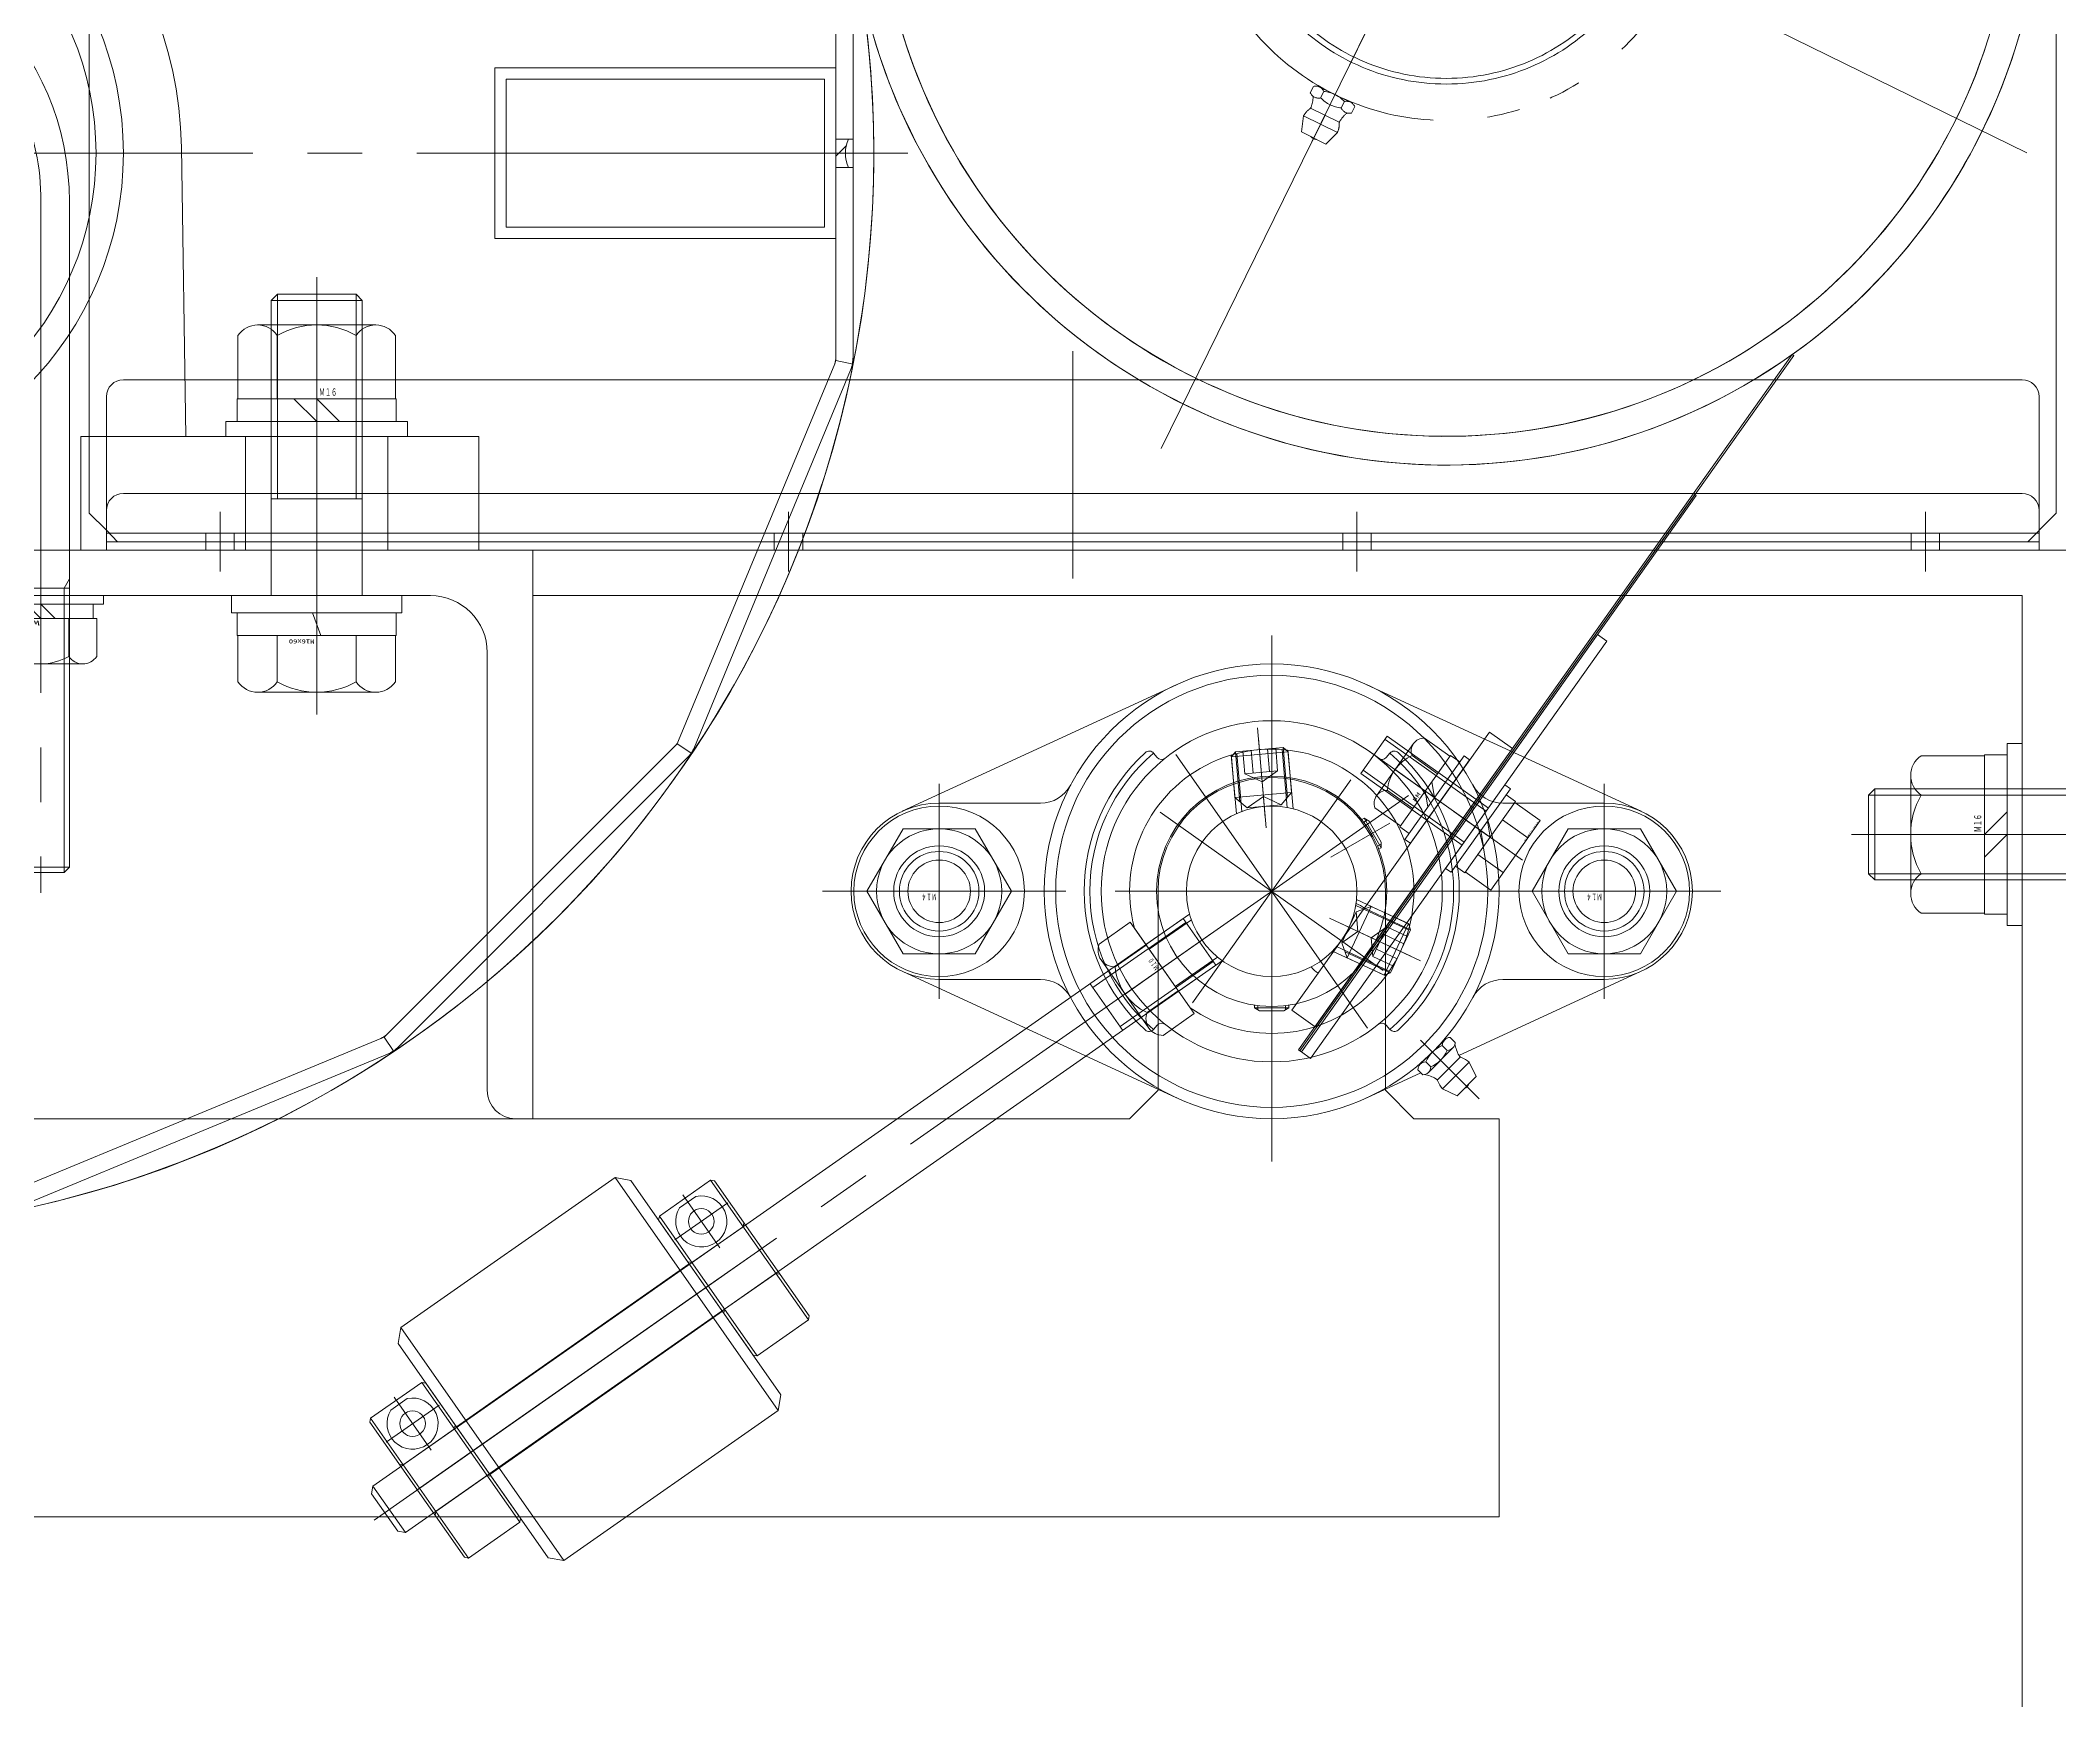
# Model space of a CAD drawing. Units: millimetres at full size. Extents: x -32787 to 32787, y -11878 to 14562.
# Drawn here: x -20370.5 to -20015.3, y 6655.9 to 6947.8 of the extents above; entities that cross this region are included whole.
import ezdxf
from ezdxf.enums import TextEntityAlignment as Align

# ---------------------------------------------------------------- set-up
doc = ezdxf.new("R2010")
doc.units = ezdxf.units.MM
doc.header["$LTSCALE"] = 9.6
doc.linetypes.add('CHAIN2', pattern=[12, 9, -1, 1, -1])
doc.linetypes.add('DOUBLE_CHAIN2', pattern=[12.8, 9, -1, 0.6, -0.6, 0.6, -1])
for name, color, linetype, lineweight in [('0-2_0', 2, 'Continuous', 9), ('0-3_05_CENTER', 2, 'CHAIN2', 9), ('0-4_04_HIDDEN', 7, 'Continuous', 9), ('0-5_10_DRAFT', 1, 'Continuous', 9), ('0-7_01_外形線', 134, 'Continuous', 9), ('0-8_04_中心線', 4, 'CHAIN2', 9), ('0-9_03_かくれ線', 5, 'Continuous', 9), ('0-A_06_PHANTOM', 2, 'DOUBLE_CHAIN2', 9)]:
    doc.layers.add(name, color=color, linetype=linetype, lineweight=lineweight)
doc.styles.add('ＭＳ ゴシック', font='')
doc.styles.get('ＭＳ ゴシック').set_extended_font_data('MS Gothic')

# ---------------------------------------------------------------- blocks, each defined once
blk = doc.blocks.new('M14Nv_1_1_1')
at = {"layer": '0-2_0', "color": 134, "linetype": 'CHAIN2'}
for p, q in [((0, -18.89), (0, 18.89)), ((18.89, 0), (-18.89, 0))]:
    blk.add_line(p, q, dxfattribs=at)
at = {"layer": '0-2_0', "color": 134}
for p, q in [((-6.35, 10.999), (-12.7, 0)), ((6.35, 10.999), (-6.35, 10.999)), ((12.7, 0), (6.35, 10.999)), ((-12.7, 0), (-6.35, -10.999)), ((6.35, -10.999), (12.7, 0)), ((-6.35, -10.999), (6.35, -10.999))]:
    blk.add_line(p, q, dxfattribs=at)
for radius in [15, 10.999, 7, 5.5]:
    blk.add_circle((0, 0), radius, dxfattribs=at)
at = {"layer": '0-5_10_DRAFT', "style": 'ＭＳ ゴシック', "width": 0.6}
blk.add_text('Ｍ１４', height=1.1, dxfattribs=at).set_placement((0.387, 0.104), align=Align.BOTTOM_LEFT)
blk = doc.blocks.new('MUCAFL206a_1_1')
at = {"layer": '0-2_0', "linetype": 'CHAIN2'}
for p, q in [((0, -45), (0, 45)), ((-26.163, 26.163), (-36.487, 36.487)), ((-58.5, -13), (-58.5, 13)), ((58.5, -13), (58.5, 13)), ((-79, 0), (79, 0)), ((-20.785, -12), (-10.392, -6))]:
    blk.add_line(p, q, dxfattribs=at)
at = {"layer": '0-2_0'}
for p, q in [((-35.992, 32.598), (-32.598, 35.992)), ((-30.052, 34.719), (-32.598, 35.992)), ((-26.234, 31.95), (-16.752, 36.323)), ((64.991, 14.075), (16.752, 36.323)), ((-34.719, 30.052), (-35.992, 32.598)), ((-34.719, 30.052), (-30.052, 34.719)), ((-29.171, 33.13), (-33.13, 29.171)), ((-26.579, 32.294), (-25.688, 31.404)), ((-64.991, 14.075), (-32.94, 28.857)), ((-31.842, 27.555), (-27.555, 31.842)), ((-26.141, 30.428), (-30.428, 26.141)), ((-28.008, 30.865), (-27.117, 29.975)), ((-31.404, 25.688), (-32.294, 26.579)), ((-30.865, 28.008), (-29.975, 27.117)), ((-20.14, 23.546), (-20.79, 24.306)), ((20.14, 23.546), (20.79, 24.306)), ((-3, 20.027), (-3, 20.5)), ((-2.45, 20.101), (-2.45, 20.818)), ((2.134, 21), (-2.134, 21)), ((3, 20.5), (2.134, 21)), ((2.45, 20.101), (2.45, 20.818)), ((3, 20.027), (3, 20.5)), ((-58.5, 15.5), (-40.666, 15.5)), ((58.5, 15.5), (40.666, 15.5)), ((-18.843, -7.415), (-19.254, -7.652)), ((-19.254, -7.652), (-19.254, -8.652)), ((-19.254, -7.652), (-16.254, -12.848)), ((-18.633, -7.929), (-19.254, -8.287)), ((-19.254, -8.652), (-17.12, -12.348)), ((-64.991, -14.075), (-16.752, -36.323)), ((-16.254, -12.848), (-17.12, -12.348)), ((-16.183, -12.172), (-16.804, -12.531)), ((-15.843, -12.611), (-16.254, -12.848)), ((64.991, -14.075), (16.752, -36.323)), ((-58.5, -15.5), (-40.666, -15.5)), ((58.5, -15.5), (40.666, -15.5)), ((-20.14, -23.546), (-20.79, -24.306)), ((20.14, -23.546), (20.79, -24.306))]:
    blk.add_line(p, q, dxfattribs=at)
blk.add_lwpolyline([(3, 20.5), (-3, 20.5), (-2.134, 21)], dxfattribs=at)
for centre, radius in [((0, 0), 40), ((0, 0), 38), ((0, 0), 30), ((0, 0), 20.25), ((0, 0), 15), ((-58.5, 0), 8), ((58.5, 0), 8)]:
    blk.add_circle(centre, radius, dxfattribs=at)
for centre, radius, start, end in [((-33.243, 33.243), 1.587, 114.55499, 155.44501), ((-32.385, 32.385), 3.3, 17.94674, 45), ((-28.485, 33.649), 0.8, 197.94674, 240.21567), ((-25.902, 38.162), 6, 240.21567, 260.68018), ((-26.45, 30.736), 1.563, 94.73979, 175.26021), ((-32.385, 32.385), 3.3, 225, 252.05326), ((-33.649, 28.485), 0.8, 29.78433, 72.05326), ((-38.162, 25.902), 6, 9.31982, 29.78433), ((-25.669, 25.669), 5.698, 114.22909, 155.77091), ((-32.313, 32.313), 5.698, 294.22909, 335.77091), ((-27.246, 31.533), 1.563, 274.73979, 355.26021), ((-30.736, 26.45), 1.563, 94.73979, 175.26021), ((-31.533, 27.246), 1.563, 274.73979, 355.26021), ((0, 0), 33, 132.33239, 227.66761), ((0, 0), 32, 130.5416, 229.4584), ((-21.55, 23.656), 1, 40.5416, 132.33239), ((-19.38, 24.196), 1, 220.5416, 308.69303), ((19.38, 24.196), 1, 231.30697, 319.4584), ((21.55, 23.656), 1, 47.66761, 139.4584), ((0, 0), 32, 310.5416, 49.4584), ((0, 0), 33, 312.33239, 47.66761), ((-40.666, 21.5), 6, 270, 332.13491), ((40.666, 21.5), 6, 207.86509, 270), ((-58.5, 0), 15.5, 90, 270), ((58.5, 0), 15.5, 270, 90), ((-40.666, -21.5), 6, 27.86509, 90), ((40.666, -21.5), 6, 90, 152.13491), ((-21.55, -23.656), 1, 227.66761, 319.4584), ((-19.38, -24.196), 1, 51.30697, 139.4584), ((19.38, -24.196), 1, 40.5416, 128.69303), ((21.55, -23.656), 1, 220.5416, 312.33239)]:
    blk.add_arc(centre, radius, start, end, dxfattribs=at)
blk = doc.blocks.new('M10Nu_1_1_1')
at = {"layer": '0-2_0', "color": 134}
for p, q in [((-7.35, 8), (7.35, 8)), ((-9.8, 0), (-9.8, 6.687)), ((-4.9, 0), (-4.9, 6.687)), ((4.9, 6.687), (4.9, 0)), ((9.8, 6.687), (9.8, 0)), ((-9.8, 0), (9.8, 0))]:
    blk.add_line(p, q, dxfattribs=at)
at = {"layer": '0-2_0', "color": 134, "linetype": 'CHAIN2'}
blk.add_line((0, 8), (0, 0), dxfattribs=at)
at = {"layer": '0-2_0', "color": 134}
for centre, radius, start, end in [((-7.35, 5.058), 2.942, 33.626, 146.374), ((0, -1.8), 9.8, 60, 120), ((7.35, 5.058), 2.942, 33.626, 146.374)]:
    blk.add_arc(centre, radius, start, end, dxfattribs=at)
at = {"layer": '0-5_10_DRAFT', "style": 'ＭＳ ゴシック', "width": 0.6}
blk.add_text('Ｍ１０', height=0.9164, dxfattribs=at).set_placement((0.256, 0.117), align=Align.BOTTOM_LEFT)
blk = doc.blocks.new('A$C20721D5E_1_1_1')
at = {"layer": '0-2_0', "color": 134}
for p, q in [((-174, 5), (-174, -5)), ((-20, -5), (-20, 5)), ((0, 4.188), (-20, 4.188)), ((0, -4.188), (-20, -4.188))]:
    blk.add_line(p, q, dxfattribs=at)
blk.add_lwpolyline([(0, -5), (-174, -5), (-175, -4), (-175, 4), (-174, 5), (0, 5)], close=True, dxfattribs=at)
at = {"layer": '0-3_05_CENTER'}
blk.add_line((-177.274, 0), (2.616, 0), dxfattribs=at)
blk = doc.blocks.new('A$C61520A35_1_1_1')
at = {"layer": '0-2_0', "color": 134}
blk.add_line((-23.5, 8.529), (-23.5, -8.529), dxfattribs=at)
blk.add_circle((0, 0), 15, dxfattribs=at)
blk.add_arc((0, 0), 25, 199.94844, 160.05156, dxfattribs=at)
at = {"layer": '0-3_05_CENTER'}
for p, q in [((0, 29.392), (0, -29.392)), ((5.593, 9.687), (14.437, 25.006)), ((-29.392, 0), (29.392, 0)), ((5.593, -9.687), (14.437, -25.006))]:
    blk.add_line(p, q, dxfattribs=at)
at = {"layer": '0-4_04_HIDDEN'}
for p, q in [((7.917, 23.713), (2.741, 14.747)), ((8.875, 23.372), (3.764, 14.52)), ((15.803, 19.372), (10.693, 10.52)), ((16.578, 18.713), (11.401, 9.747)), ((-23.5, 5), (-14.142, 5)), ((-23.5, 4), (-14.457, 4)), ((-23.5, -4), (-14.457, -4)), ((-23.5, -5), (-14.142, -5)), ((15.803, -19.372), (10.693, -10.52)), ((16.578, -18.713), (11.401, -9.747)), ((7.917, -23.713), (2.741, -14.747)), ((8.875, -23.372), (3.764, -14.52))]:
    blk.add_line(p, q, dxfattribs=at)
blk = doc.blocks.new('SCS10-12a_1_1_1')
at = {"layer": '0-2_0'}
for p, q in [((0, 14.5), (0.5, 15)), ((0, 14.5), (0, -14.5)), ((0.5, 15), (0.5, -15)), ((0.5, 15), (11.5, 15)), ((11.5, 15), (11.5, -15)), ((11.5, 15), (12, 14.5)), ((12, 14.5), (12, -14.5)), ((0.5, 5), (0, 5.5)), ((0.5, 5), (11.5, 5)), ((12, 5.5), (11.5, 5)), ((0, -5.5), (0.5, -5)), ((0.5, -5), (11.5, -5)), ((11.5, -5), (12, -5.5)), ((4.241, -14.142), (7.759, -14.142)), ((0, -14.5), (0.5, -15)), ((0.5, -15), (11.5, -15)), ((12, -14.5), (11.5, -15))]:
    blk.add_line(p, q, dxfattribs=at)
at = {"layer": '0-2_0', "linetype": 'CHAIN2'}
for p, q in [((6, -4.31), (6, -15.69)), ((0.31, -10), (11.69, -10))]:
    blk.add_line(p, q, dxfattribs=at)
at = {"layer": '0-2_0'}
blk.add_circle((6, -10), 2.25, dxfattribs=at)
blk.add_arc((6, -10), 4.5, 293.00444, 246.99556, dxfattribs=at)
at = {"layer": '0-5_10_DRAFT'}
blk.add_line((0, 0), (12, 0), dxfattribs=at)
blk = doc.blocks.new('A$C21C31411_1_1_1')
at = {"layer": '0-2_0', "color": 134}
for p, q in [((-48, 25), (-48, -25)), ((-2, 25), (-2, -25))]:
    blk.add_line(p, q, dxfattribs=at)
blk.add_lwpolyline([(-48, -25), (-2, -25), (0, -23), (0, 23), (-2, 25), (-48, 25), (-50, 23), (-50, -23)], close=True, dxfattribs=at)
at = {"layer": '0-4_04_HIDDEN'}
for p, q in [((-50, 5.1), (0, 5.1)), ((-50, -5.1), (0, -5.1))]:
    blk.add_line(p, q, dxfattribs=at)
at = {"layer": '0-5_10_DRAFT'}
blk.add_line((-50, 0), (0, 0), dxfattribs=at)
blk = doc.blocks.new('MSSU10-12a_1_1_1')
at = {"layer": '0-3_05_CENTER'}
blk.add_line((2, 0), (-12, 0), dxfattribs=at)
at = {"layer": '0-4_04_HIDDEN', "color": 2}
for p, q in [((-10, 4.188), (-9.188, 5)), ((-10, 4.188), (-1.188, 4.188)), ((-9.188, 5), (-2, 5)), ((-9.188, 5), (-9.188, -5)), ((-2, 5), (-2, -5)), ((-6, 2.887), (-10, 2.887)), ((-10, 1.443), (-6, 1.443)), ((-6, 2.887), (-6, -2.887)), ((-4.333, 0), (-6, 2.887)), ((-4.333, 0), (-6, -2.887)), ((0, 3), (-1.732, 0)), ((0, -3), (-1.732, 0)), ((-10, -1.443), (-6, -1.443)), ((-10, -2.887), (-6, -2.887)), ((0, -3), (-2, -5)), ((-10, -4.188), (-9.188, -5)), ((-9.188, -5), (-2, -5))]:
    blk.add_line(p, q, dxfattribs=at)
for points in [[(-10, 4.188), (-10, -4.188), (-1.188, -4.188)], [(0, -3), (0, 3), (-2, 5)]]:
    blk.add_lwpolyline(points, dxfattribs=at)
blk = doc.blocks.new('A$C11F7754A_1_1_1')
at = {"layer": '0-2_0'}
for name, p in [('A$C61520A35_1_1_1', (0, 0)), ('A$C21C31411_1_1_1', (-121.5, 0)), ('A$C20721D5E_1_1_1', (-15.5, 0))]:
    blk.add_blockref(name, p, dxfattribs=at)
for name, p, rotation in [('SCS10-12a_1_1_1', (-171.5, 0), 180), ('M10Nu_1_1_1', (-23.5, 0), 90)]:
    blk.add_blockref(name, p, dxfattribs=dict(at, rotation=rotation))
at = {"layer": '0-2_0', "xscale": -1, "rotation": 180}
blk.add_blockref('SCS10-12a_1_1_1', (-121.5, 0), dxfattribs=at)
at = {"layer": '0-4_04_HIDDEN', "rotation": 240}
blk.add_blockref('MSSU10-12a_1_1_1', (7.5, 12.99), dxfattribs=at)
at = {"layer": '0-4_04_HIDDEN', "xscale": -1, "rotation": 300}
blk.add_blockref('MSSU10-12a_1_1_1', (7.5, -12.99), dxfattribs=at)
blk = doc.blocks.new('A$C32DA1F60_1_1_1')
at = {"layer": '0-4_04_HIDDEN'}
blk.add_lwpolyline([(-0.3, -50), (0, -50), (0, 100), (-0.3, 100)], close=True, dxfattribs=at)
at = {"layer": '0-5_10_DRAFT'}
for p, q in [((0, 2.5), (-0.3, 2.5)), ((0, 0), (-0.3, 0)), ((0, -2.5), (-0.3, -2.5))]:
    blk.add_line(p, q, dxfattribs=at)
blk = doc.blocks.new('A$C35C9035B_1_1_1')
at = {"layer": '0-3_05_CENTER'}
blk.add_line((-2.584, 0), (4.668, 0), dxfattribs=at)
at = {"layer": '0-4_04_HIDDEN'}
blk.add_lwpolyline([(2, 40), (0, 40), (0, -50), (2, -50)], close=True, dxfattribs=at)
blk = doc.blocks.new('A$C186E791B_1_1_1')
at = {"layer": '0-3_05_CENTER'}
for p, q in [((24.073, 30), (10.922, 30)), ((0, -24.073), (0, 24.073)), ((24.073, 0), (-24.073, 0))]:
    blk.add_line(p, q, dxfattribs=at)
at = {"layer": '0-4_04_HIDDEN'}
blk.add_lwpolyline([(15, -15), (20, -15), (20, 45), (15, 45)], close=True, dxfattribs=at)
blk.add_circle((0, 0), 15, dxfattribs=at)
at = {"layer": '0-4_04_HIDDEN', "color": 3}
for start, end in [(90, 103.55517), (256.42792, 270)]:
    blk.add_arc((15, -0.002), 7.036, start, end, dxfattribs=at)
blk = doc.blocks.new('A$C1E9F6952_1_1')
at = {"layer": '0-4_04_HIDDEN'}
blk.add_lwpolyline([(0.3, -50), (0, -50), (0, 70), (0.3, 70)], close=True, dxfattribs=at)
at = {"layer": '0-5_10_DRAFT'}
for p, q in [((0, 2.5), (0.3, 2.5)), ((0, 0), (0.3, 0)), ((0, -2.5), (0.3, -2.5))]:
    blk.add_line(p, q, dxfattribs=at)
blk = doc.blocks.new('A$C46CB4146_1_1_1')
at = {"layer": '0-4_04_HIDDEN'}
for p, q in [((-7.506, 8.7), (7.506, 8.7)), ((-7.506, 3.2), (-7.506, 8.7)), ((-3.753, 3.2), (-3.753, 8.7)), ((3.753, 3.2), (3.753, 8.7)), ((7.506, 3.2), (7.506, 8.7)), ((-9, 1.2), (9, 1.2)), ((-9, 1.2), (-9, 0)), ((-9, 0), (9, 0)), ((-7.7, 3.2), (-7.7, 1.2)), ((7.7, 3.2), (-7.7, 3.2)), ((-4, -21.8), (-4, 0)), ((-3.323, -21.8), (-3.323, 0)), ((0, 1.2), (-2, 3.2)), ((0, 3.2), (2, 1.2)), ((3.323, -21.8), (3.323, 0)), ((4, -21.8), (4, 0)), ((7.7, 1.2), (7.7, 3.2)), ((9, 0), (9, 1.2)), ((-4, -21.8), (4, -21.8))]:
    blk.add_line(p, q, dxfattribs=at)
at = {"layer": '0-4_04_HIDDEN', "linetype": 'CHAIN2'}
blk.add_line((0, -23.3), (0, 10.2), dxfattribs=at)
at = {"layer": '0-5_10_DRAFT', "style": 'ＭＳ ゴシック', "width": 1.8}
blk.add_text('BT-M8x25L,SW,PW', height=0.2199, dxfattribs=at).set_placement((2.973, 8.358), align=Align.BOTTOM_LEFT)
blk = doc.blocks.new('M8Nza_1_1_1')
at = {"layer": '0-4_04_HIDDEN'}
for p, q in [((-7.5, 8.695), (-7.5, 3.2)), ((5.625, 9.7), (-5.625, 9.7)), ((-3.75, 3.2), (-3.75, 8.695)), ((3.75, 8.695), (3.75, 3.2)), ((7.5, 3.2), (7.5, 8.695)), ((-7.7, 3.2), (7.7, 3.2)), ((-7.7, 3.2), (-7.7, 1.2)), ((0, 1.2), (-2, 3.2)), ((0, 3.2), (2, 1.2)), ((7.7, 3.2), (7.7, 1.2))]:
    blk.add_line(p, q, dxfattribs=at)
at = {"layer": '0-4_04_HIDDEN', "linetype": 'CHAIN2'}
blk.add_line((0, 9.7), (0, 0), dxfattribs=at)
at = {"layer": '0-4_04_HIDDEN'}
blk.add_lwpolyline([(-9, 1.2), (9, 1.2), (9, 0), (-9, 0)], close=True, dxfattribs=at)
for centre, radius, start, end in [((-5.625, 7.448), 2.252, 33.626, 146.374), ((0, 2.2), 7.5, 60, 120), ((5.625, 7.448), 2.252, 33.626, 146.374)]:
    blk.add_arc(centre, radius, start, end, dxfattribs=at)
at = {"layer": '0-5_10_DRAFT', "style": 'ＭＳ ゴシック', "width": 1.75}
blk.add_text('M8', height=0.7331, dxfattribs=at).set_placement((0.868, 3.273), align=Align.BOTTOM_LEFT)
blk = doc.blocks.new('A$C65AA1DB4_1_1')
at = {"layer": '0-4_04_HIDDEN', "xscale": -1}
blk.add_blockref('A$C32DA1F60_1_1_1', (20, 30), dxfattribs=at)
at = {"layer": '0-4_04_HIDDEN'}
for name, p in [('A$C1E9F6952_1_1', (20.3, 30)), ('A$C35C9035B_1_1_1', (20.6, 30)), ('A$C186E791B_1_1_1', (0, 0))]:
    blk.add_blockref(name, p, dxfattribs=at)
at = {"layer": '0-4_04_HIDDEN', "xscale": -1}
for name, p, rotation in [('A$C46CB4146_1_1_1', (22.6, 30), 270), ('M8Nza_1_1_1', (15, 30), 90)]:
    blk.add_blockref(name, p, dxfattribs=dict(at, rotation=rotation))
blk = doc.blocks.new('A$C6DCD7F69_1_1_1')
at = {"layer": '0-3_05_CENTER'}
for p, q in [((0, 113.744), (0, -113.744)), ((113.744, 0), (-113.744, 0))]:
    blk.add_line(p, q, dxfattribs=at)
at = {"layer": '0-4_04_HIDDEN'}
for radius in [105, 99.95, 20, 17.5]:
    blk.add_circle((0, 0), radius, dxfattribs=at)
blk = doc.blocks.new('MUCP207a_1')
at = {"layer": '0-3_05_CENTER'}
for p, q in [((0, 0), (0, 102.469)), ((-49.422, 47.6), (49.422, 47.6)), ((-24.682, 33.35), (-12.557, 40.35)), ((-63.5, 17), (-63.5, -5)), ((63.5, 17), (63.5, -5))]:
    blk.add_line(p, q, dxfattribs=at)
at = {"layer": '0-4_04_HIDDEN', "color": 2}
for p, q in [((-74, 12), (-74, 0)), ((-53, 12), (-53, 0)), ((53, 12), (53, 0)), ((74, 12), (74, 0))]:
    blk.add_line(p, q, dxfattribs=at)
at = {"layer": '0-A_06_PHANTOM'}
for p, q in [((-3.3, 97.8), (-2.4, 100.5)), ((-2.4, 100.5), (2.4, 100.5)), ((3.3, 97.8), (2.4, 100.5)), ((-3.3, 97.8), (3.3, 97.8)), ((-2.8, 96.054), (2.8, 96.054)), ((-4.041, 92.37), (-4.041, 93.63)), ((-2.021, 93.63), (-2.021, 92.37)), ((2.021, 93.63), (2.021, 92.37)), ((4.041, 93.63), (4.041, 92.37)), ((3.031, 92), (-3.031, 92)), ((4, 72.5), (-4, 72.5)), ((-3.45, 71.351), (-3.45, 72.818)), ((2.961, 73.1), (-2.961, 73.1)), ((4, 72.5), (2.961, 73.1)), ((3.45, 71.351), (3.45, 72.818)), ((4, 71.264), (4, 72.5)), ((-45.5, 11), (-44.381, 48.91)), ((45.5, 11), (44.381, 48.91)), ((-22.294, 38.712), (-23.564, 37.979)), ((-23.564, 38.614), (-23.564, 37.414)), ((-23.564, 37.414), (-20.603, 32.286)), ((-19.564, 31.686), (-20.603, 32.286)), ((-18.844, 32.737), (-20.114, 32.003)), ((-18.494, 32.304), (-19.564, 31.686)), ((-83.5, 11), (-83.5, 0)), ((-83.5, 11), (-78.5, 11)), ((-79.5, 12), (-45.47, 12)), ((-79.5, 11), (-79.5, 12)), ((-78.5, 11), (-45.5, 11)), ((-45.5, 11), (-36.946, 11)), ((-36.946, 0), (-36.946, 11)), ((36.946, 11), (45.5, 11)), ((36.946, 11), (36.946, 0)), ((45.47, 12), (79.5, 12)), ((45.5, 11), (78.5, 11)), ((78.5, 11), (83.5, 11)), ((79.5, 11), (79.5, 12)), ((83.5, 0), (83.5, 11)), ((-83.5, 0), (-36.946, 0)), ((-36.946, 1), (36.946, 1)), ((36.946, 0), (83.5, 0))]:
    blk.add_line(p, q, dxfattribs=at)
for points in [[(-4, 71.264), (-4, 72.5), (-2.961, 73.1)], [(-22.494, 39.232), (-23.564, 38.614), (-19.564, 31.686)]]:
    blk.add_lwpolyline(points, dxfattribs=at)
for radius in [38, 37, 24, 17.5]:
    blk.add_circle((0, 47.6), radius, dxfattribs=at)
for centre, radius, start, end in [((0, 99.012), 1.587, 69.55499, 110.44501), ((0, 97.8), 3.3, 180, 208.06161), ((-3.618, 95.871), 0.8, 353.89834, 28.06161), ((3.618, 95.871), 0.8, 151.93839, 186.10166), ((0, 97.8), 3.3, 331.93839, 0), ((-3.031, 92.437), 1.563, 49.73979, 130.26021), ((-3.031, 93.563), 1.563, 229.73979, 310.26021), ((-8.789, 96.424), 6, 336.17154, 353.89834), ((0, 88.302), 5.698, 69.22909, 110.77091), ((0, 97.698), 5.698, 249.22909, 290.77091), ((3.031, 92.437), 1.563, 49.73979, 130.26021), ((3.031, 93.563), 1.563, 229.73979, 310.26021), ((8.789, 96.424), 6, 186.10166, 203.82846), ((0, 47.6), 44.4, 1.69122, 178.30878)]:
    blk.add_arc(centre, radius, start, end, dxfattribs=at)
blk = doc.blocks.new('A$C7EF059D2_1_1')
at = {"layer": '0-2_0', "color": 134}
for radius, start, end in [(105, 216.89691, 90.81241), (99.95, 215.41466, 92.29465)]:
    blk.add_arc((260.032, 162.203), radius, start, end, dxfattribs=at)
at = {"layer": '0-2_0', "rotation": 243.85466}
blk.add_blockref('MUCP207a_1', (217.302, 183.178), dxfattribs=at)
at = {"layer": '0-4_04_HIDDEN', "rotation": 333.85466}
blk.add_blockref('A$C6DCD7F69_1_1_1', (260.032, 162.203), dxfattribs=at)
blk = doc.blocks.new('M16Nza_1_1_1')
at = {"layer": '0-2_0', "color": 134}
for p, q in [((-10.387, 19.6), (10.387, 19.6)), ((-13.85, 17.744), (-13.85, 6.6)), ((-6.925, 6.6), (-6.925, 17.744)), ((6.925, 17.744), (6.925, 6.6)), ((13.85, 6.6), (13.85, 17.744)), ((-4, 6.6), (0, 2.6)), ((0, 6.6), (4, 2.6)), ((14, 6.6), (14, 2.6))]:
    blk.add_line(p, q, dxfattribs=at)
at = {"layer": '0-2_0', "color": 134, "linetype": 'CHAIN2'}
blk.add_line((0, 0), (0, 19.6), dxfattribs=at)
at = {"layer": '0-2_0', "color": 134}
blk.add_lwpolyline([(-14, 2.6), (-14, 6.6), (14, 6.6)], dxfattribs=at)
blk.add_lwpolyline([(-16, 2.6), (16, 2.6), (16, 0), (-16, 0)], close=True, dxfattribs=at)
for centre, radius, start, end in [((-10.387, 15.442), 4.158, 33.626, 146.374), ((0, 5.75), 13.85, 60, 120), ((10.387, 15.442), 4.158, 33.626, 146.374)]:
    blk.add_arc(centre, radius, start, end, dxfattribs=at)
at = {"layer": '0-5_10_DRAFT', "style": 'ＭＳ ゴシック', "width": 0.6}
blk.add_text('Ｍ１６', height=1.257, dxfattribs=at).set_placement((0.41, 6.782), align=Align.BOTTOM_LEFT)
blk = doc.blocks.new('MUCP212a_1_1_1')
at = {"layer": '0-2_0'}
for p, q in [((-2.4, 146.5), (-3.3, 143.8)), ((-2.4, 146.5), (2.4, 146.5)), ((2.4, 146.5), (3.3, 143.8)), ((-3.3, 143.8), (3.3, 143.8)), ((-3.5, 140), (-4.041, 139.687)), ((-4.041, 138.313), (-4.041, 139.687)), ((-3.031, 140), (-3.5, 140)), ((0, 140), (-3.031, 140)), ((-2.021, 139.687), (-2.021, 138.313)), ((3.031, 140), (0, 140)), ((2.021, 139.687), (2.021, 138.313)), ((3.5, 140), (3.031, 140)), ((3.5, 140), (4.041, 139.687)), ((4.041, 139.687), (4.041, 138.313)), ((-3.5, 138), (-4.041, 138.313)), ((-3.175, 138), (-3.175, 137.926)), ((3.175, 138), (3.175, 137.926)), ((3.5, 138), (4.041, 138.313)), ((-3.614, 109.8), (-5, 109)), ((5, 109), (-5, 109)), ((-5, 107.974), (-5, 109)), ((3.614, 109.8), (-3.614, 109.8)), ((3.614, 109.8), (5, 109)), ((5, 107.974), (5, 109)), ((-68.192, 70.863), (-68.984, 20)), ((68.984, 20), (68.192, 70.863)), ((-35.56, 55.043), (-36.448, 54.53)), ((-36.448, 54.53), (-31.448, 45.87)), ((-36.448, 52.93), (-36.448, 54.53)), ((-36.448, 52.93), (-32.834, 46.67)), ((-32.834, 46.67), (-31.448, 45.87)), ((-30.56, 46.383), (-31.448, 45.87)), ((-120.5, 0), (-120.5, 20)), ((-50.5, 20), (-120.5, 20)), ((-50.5, 0), (-50.5, 20)), ((50.5, 20), (120.5, 20)), ((50.5, 0), (50.5, 20)), ((120.5, 0), (120.5, 20)), ((-120.5, 0), (120.5, 0))]:
    blk.add_line(p, q, dxfattribs=at)
for points in [[(-2.906, 139.995), (-2.969, 139.999), (-3.031, 140), (-3.094, 139.999), (-3.156, 139.995), (-3.218, 139.989), (-3.279, 139.98), (-3.341, 139.969), (-3.402, 139.955), (-3.464, 139.939), (-3.526, 139.921), (-3.588, 139.9), (-3.651, 139.877), (-3.714, 139.852), (-3.778, 139.824), (-3.842, 139.793), (-3.908, 139.761), (-3.974, 139.725), (-4.041, 139.687)], [(1.114, 139.9), (0.989, 139.921), (0.866, 139.939), (0.742, 139.955), (0.619, 139.969), (0.496, 139.98), (0.373, 139.989), (0.249, 139.995), (0.125, 139.999), (0, 140), (-0.125, 139.999), (-0.249, 139.995), (-0.373, 139.989), (-0.496, 139.98), (-0.619, 139.969), (-0.742, 139.955), (-0.866, 139.939), (-0.989, 139.921), (-1.114, 139.9), (-1.239, 139.877), (-1.365, 139.852), (-1.493, 139.824), (-1.622, 139.793), (-1.753, 139.761), (-1.886, 139.725), (-2.021, 139.687), (-2.088, 139.725), (-2.155, 139.761), (-2.22, 139.793), (-2.285, 139.824), (-2.348, 139.852), (-2.412, 139.877), (-2.474, 139.9), (-2.536, 139.921), (-2.598, 139.939), (-2.66, 139.955), (-2.721, 139.969), (-2.783, 139.98), (-2.845, 139.989), (-2.906, 139.995)], [(4.041, 139.687), (3.974, 139.725), (3.908, 139.761), (3.842, 139.793), (3.778, 139.824), (3.714, 139.852), (3.651, 139.877), (3.588, 139.9), (3.526, 139.921), (3.464, 139.939), (3.402, 139.955), (3.341, 139.969), (3.279, 139.98), (3.218, 139.989), (3.156, 139.995), (3.094, 139.999), (3.031, 140), (2.969, 139.999), (2.906, 139.995), (2.845, 139.989), (2.783, 139.98), (2.721, 139.969), (2.66, 139.955), (2.598, 139.939), (2.536, 139.921), (2.474, 139.9), (2.412, 139.877), (2.348, 139.852), (2.285, 139.824), (2.22, 139.793), (2.155, 139.761), (2.088, 139.725), (2.021, 139.687), (1.886, 139.725), (1.753, 139.761), (1.622, 139.793), (1.493, 139.824), (1.365, 139.852), (1.239, 139.877), (1.114, 139.9)], [(-4.041, 138.313), (-3.974, 138.275), (-3.908, 138.239), (-3.842, 138.207), (-3.778, 138.176), (-3.714, 138.148), (-3.651, 138.123), (-3.588, 138.1), (-3.526, 138.079), (-3.464, 138.061), (-3.402, 138.045), (-3.341, 138.031), (-3.279, 138.02), (-3.218, 138.011), (-3.156, 138.005), (-3.094, 138.001), (-3.031, 138)], [(-3.5, 138), (-3.031, 138), (0, 138), (3.031, 138), (3.5, 138)], [(-3.031, 138), (-2.969, 138.001), (-2.906, 138.005), (-2.845, 138.011), (-2.783, 138.02), (-2.721, 138.031), (-2.66, 138.045), (-2.598, 138.061), (-2.536, 138.079), (-2.474, 138.1), (-2.412, 138.123), (-2.348, 138.148), (-2.285, 138.176), (-2.22, 138.207), (-2.155, 138.239), (-2.088, 138.275), (-2.021, 138.313)], [(-2.021, 138.313), (-1.886, 138.275), (-1.753, 138.239), (-1.622, 138.207), (-1.493, 138.176), (-1.365, 138.148), (-1.239, 138.123), (-1.114, 138.1), (-0.989, 138.079), (-0.866, 138.061), (-0.742, 138.045), (-0.619, 138.031), (-0.496, 138.02), (-0.373, 138.011), (-0.249, 138.005), (-0.125, 138.001), (0, 138)], [(0, 138), (0.125, 138.001), (0.249, 138.005), (0.373, 138.011), (0.496, 138.02), (0.619, 138.031), (0.742, 138.045), (0.866, 138.061), (0.989, 138.079), (1.114, 138.1), (1.239, 138.123), (1.365, 138.148), (1.493, 138.176), (1.622, 138.207), (1.753, 138.239), (1.886, 138.275), (2.021, 138.313)], [(2.021, 138.313), (2.088, 138.275), (2.155, 138.239), (2.22, 138.207), (2.285, 138.176), (2.348, 138.148), (2.412, 138.123), (2.474, 138.1), (2.536, 138.079), (2.598, 138.061), (2.66, 138.045), (2.721, 138.031), (2.783, 138.02), (2.845, 138.011), (2.906, 138.005), (2.969, 138.001), (3.031, 138)], [(3.031, 138), (3.094, 138.001), (3.156, 138.005), (3.218, 138.011), (3.279, 138.02), (3.341, 138.031), (3.402, 138.045), (3.464, 138.061), (3.526, 138.079), (3.588, 138.1), (3.651, 138.123), (3.714, 138.148), (3.778, 138.176), (3.842, 138.207), (3.908, 138.239), (3.974, 138.275), (4.041, 138.313)]]:
    blk.add_lwpolyline(points, dxfattribs=at)
for radius in [58, 53.188, 38.5, 30]:
    blk.add_circle((0, 69.8), radius, dxfattribs=at)
for centre, radius, start, end in [((0, 145.212), 1.587, 54.19606, 125.80394), ((0, 143.8), 3.3, 180, 207.48703), ((-3.637, 141.908), 0.8, 348.65336, 27.48703), ((3.637, 141.908), 0.8, 152.51297, 191.34664), ((0, 143.8), 3.3, 332.51297, 0), ((-8.736, 142.931), 6, 330.76098, 348.65336), ((8.736, 142.931), 6, 191.34664, 209.23902), ((0, 69.8), 68.2, 0.89288, 179.10712)]:
    blk.add_arc(centre, radius, start, end, dxfattribs=at)
at = {"layer": '0-3_05_CENTER'}
for p, q in [((0, 154.6), (0, 0)), ((76.312, 69.8), (-76.312, 69.8)), ((-37.239, 48.3), (-23.383, 56.3)), ((-92, 27.055), (-92, -7.444)), ((92, 27.055), (92, -7.444))]:
    blk.add_line(p, q, dxfattribs=at)
at = {"layer": '0-4_04_HIDDEN', "color": 2}
for p, q in [((-104.5, 0), (-104.5, 20)), ((-79.5, 0), (-79.5, 20)), ((79.5, 0), (79.5, 20)), ((104.5, 0), (104.5, 20))]:
    blk.add_line(p, q, dxfattribs=at)
blk = doc.blocks.new('A$C478F6F38_1_1_1')
at = {"layer": '0-4_04_HIDDEN'}
for points in [[(15, 0), (-15, 0), (-15, -60), (15, -60)], [(13, -2), (-13, -2), (-13, -58), (13, -58)]]:
    blk.add_lwpolyline(points, close=True, dxfattribs=at)
blk = doc.blocks.new('A$C34463D87_1_1_1')
at = {"layer": '0-2_0', "color": 134}
for p, q in [((183.349, -35.874), (183.349, 35.874)), ((186.349, -35.874), (186.349, 35.874)), ((169.544, -69.8), (183.121, -37.022)), ((172.791, -69.8), (185.892, -38.17))]:
    blk.add_line(p, q, dxfattribs=at)
at = {"layer": '0-2_0', "color": 3}
blk.add_lwpolyline([(183.349, -0.499), (183.848, 0), (185.164, 1.316)], dxfattribs=at)
blk.add_arc((190.802, 0), 5.805, 154.49207, 205.50793, dxfattribs=at)
at = {"layer": '0-2_0', "color": 134}
for radius in [3, 6]:
    blk.add_arc((180.349, -35.874), radius, 337.5, 0, dxfattribs=at)
at = {"layer": '0-3_05_CENTER'}
blk.add_line((195.993, 0), (-195.993, 0), dxfattribs=at)
at = {"layer": '0-4_04_HIDDEN'}
for p, q in [((186.349, 2.5), (183.349, 2.5)), ((186.349, -2.5), (183.349, -2.5)), ((155.664, -103.308), (169.544, -69.8)), ((158.436, -104.456), (172.791, -69.8)), ((104.281, -155.014), (155.014, -104.281)), ((106.402, -157.135), (157.135, -106.402)), ((37.022, -183.121), (103.308, -155.664)), ((38.17, -185.892), (104.456, -158.436))]:
    blk.add_line(p, q, dxfattribs=at)
for centre, radius, start, end in [((152.893, -102.16), 3, 315, 337.5), ((152.893, -102.16), 6, 315, 337.5), ((102.16, -152.893), 3, 292.5, 315), ((102.16, -152.893), 6, 292.5, 315)]:
    blk.add_arc(centre, radius, start, end, dxfattribs=at)
at = {"layer": '0-5_10_DRAFT'}
for p, q in [((186.349, -37.067), (183.349, -36.47)), ((157.979, -105.558), (155.436, -103.859)), ((105.558, -157.979), (103.859, -155.436))]:
    blk.add_line(p, q, dxfattribs=at)
for points in [[(183.349, -35.874), (183.349, -36.47), (183.121, -37.022)], [(185.892, -38.17), (186.349, -37.067), (186.349, -35.874)], [(155.664, -103.308), (155.436, -103.859), (155.014, -104.281)], [(157.135, -106.402), (157.979, -105.558), (158.436, -104.456)], [(104.281, -155.014), (103.859, -155.436), (103.308, -155.664)], [(104.456, -158.436), (105.558, -157.979), (106.402, -157.135)]]:
    blk.add_lwpolyline(points, dxfattribs=at)
blk.add_circle((0, 0), 190, dxfattribs=at)
at = {"layer": '0-4_04_HIDDEN', "xscale": -1, "rotation": 270}
blk.add_blockref('A$C478F6F38_1_1_1', (183.349, 0), dxfattribs=at)
blk = doc.blocks.new('A$C448B04A9_1_1_1')
at = {"layer": '0-4_04_HIDDEN'}
for p, q in [((3, 100), (0, 100)), ((0, 0), (0, 100)), ((8, 18), (8, 95)), ((95, 8), (18, 8)), ((0, 0), (100, 0)), ((100, 3), (100, 0))]:
    blk.add_line(p, q, dxfattribs=at)
for centre, radius, start, end in [((3, 95), 5, 0, 90), ((18, 18), 10, 180, 270), ((95, 3), 5, 0, 90)]:
    blk.add_arc(centre, radius, start, end, dxfattribs=at)
blk = doc.blocks.new('A$C28822FB5_1_1_1')
at = {"layer": '0-2_0', "color": 134}
for p, q in [((-82, 412), (180, 412)), ((30, 360), (30, 325)), ((70, 360), (70, 325)), ((30, 325), (25, 320)), ((75, 320), (70, 325)), ((75, 320), (180, 320))]:
    blk.add_line(p, q, dxfattribs=at)
for points in [[(-90, 420), (440, 420), (440, 150), (-90, 150)], [(180, 420), (440, 420), (440, 320), (180, 320)]]:
    blk.add_lwpolyline(points, close=True, dxfattribs=at)
for points in [[(432, 158), (-82, 158), (-82, 412)], [(305.5, 250), (10, 250), (10, 320), (25, 320)]]:
    blk.add_lwpolyline(points, dxfattribs=at)
for centre in [(-8.5, 360), (108.5, 360)]:
    blk.add_circle(centre, 8, dxfattribs=at)
blk.add_arc((50, 360), 20, 0, 180, dxfattribs=at)
at = {"layer": '0-3_05_CENTER'}
for p, q in [((218, 429.087), (218, 402.837)), ((266.5, 429.087), (266.5, 402.837)), ((50, 312.458), (50, 387.512)), ((-71.038, 370), (-100.653, 370)), ((-8.5, 348.124), (-8.5, 371.876)), ((108.5, 348.124), (108.5, 371.876)), ((-20.376, 360), (3.376, 360)), ((77.512, 360), (22.488, 360)), ((120.376, 360), (96.624, 360))]:
    blk.add_line(p, q, dxfattribs=at)
at = {"layer": '0-4_04_HIDDEN', "xscale": -1, "rotation": 180}
blk.add_blockref('A$C448B04A9_1_1_1', (180, 420), dxfattribs=at)
blk = doc.blocks.new('A$C46B767A8_1_1_1')
at = {"layer": '0-2_0', "color": 134, "linetype": 'CHAIN2'}
blk.add_line((0, 20.915), (0, -46), dxfattribs=at)
at = {"layer": '0-2_0', "color": 134}
for p, q in [((-13.85, 15.144), (-13.85, 7)), ((-10.387, 17), (10.387, 17)), ((-6.925, 7), (-6.925, 15.144)), ((6.925, 15.144), (6.925, 7)), ((13.85, 7), (13.85, 15.144)), ((-14, 3), (-14, 7)), ((-14, 7), (14, 7)), ((0.728, 3), (-0.728, 7)), ((14, 7), (14, 3)), ((-15, 0), (-15, 3)), ((-15, 3), (15, 3)), ((-15, 0), (15, 0)), ((-8, 0), (-8, -41.918)), ((-6.918, 0), (-6.918, -43)), ((6.918, 0), (6.918, -43)), ((8, 0), (8, -41.918)), ((15, 3), (15, 0))]:
    blk.add_line(p, q, dxfattribs=at)
for points in [[(8, -41.918), (-8, -41.918), (-6.918, -43)], [(8, -41.918), (6.918, -43), (-6.918, -43)]]:
    blk.add_lwpolyline(points, dxfattribs=at)
for centre, radius, start, end in [((-10.387, 12.842), 4.158, 33.626, 146.374), ((0, 3.15), 13.85, 60, 120), ((10.387, 12.842), 4.158, 33.626, 146.374)]:
    blk.add_arc(centre, radius, start, end, dxfattribs=at)
at = {"layer": '0-5_10_DRAFT', "style": 'ＭＳ ゴシック', "width": 1.5}
blk.add_text('M16x50', height=0.7331, dxfattribs=at).set_placement((0.41, 7.482), align=Align.BOTTOM_LEFT)
blk = doc.blocks.new('A$C5136444F_1_1_1')
at = {"layer": '0-2_0', "color": 134, "linetype": 'CHAIN2'}
blk.add_line((0, 20.915), (0, -56), dxfattribs=at)
at = {"layer": '0-2_0', "color": 134}
for p, q in [((-13.85, 15.144), (-13.85, 7)), ((-10.387, 17), (10.387, 17)), ((-6.925, 7), (-6.925, 15.144)), ((6.925, 15.144), (6.925, 7)), ((13.85, 7), (13.85, 15.144)), ((-14, 3), (-14, 7)), ((-14, 7), (14, 7)), ((0.728, 3), (-0.728, 7)), ((14, 7), (14, 3)), ((-15, 0), (-15, 3)), ((-15, 3), (15, 3)), ((-15, 0), (15, 0)), ((-8, 0), (-8, -51.918)), ((8, 0), (8, -51.918)), ((15, 3), (15, 0)), ((8, -17), (-8, -17)), ((-6.917, -17), (-6.917, -53)), ((6.918, -17), (6.918, -53))]:
    blk.add_line(p, q, dxfattribs=at)
for points in [[(8, -51.918), (-8, -51.918), (-6.918, -53)], [(8, -51.918), (6.918, -53), (-6.917, -53)]]:
    blk.add_lwpolyline(points, dxfattribs=at)
for centre, radius, start, end in [((-10.387, 12.842), 4.158, 33.626, 146.374), ((0, 3.15), 13.85, 60, 120), ((10.387, 12.842), 4.158, 33.626, 146.374)]:
    blk.add_arc(centre, radius, start, end, dxfattribs=at)
at = {"layer": '0-5_10_DRAFT', "style": 'ＭＳ ゴシック', "width": 1.5}
blk.add_text('M16x60', height=0.7331, dxfattribs=at).set_placement((0.41, 7.482), align=Align.BOTTOM_LEFT)
blk = doc.blocks.new('A$C44007C93_1_1_1')
at = {"layer": '0-2_0'}
for p, q in [((-48.5, 0), (-48.5, -68.8)), ((-38.5, 0), (-38.5, -68.8)), ((38.5, 0), (38.5, -68.8)), ((48.5, 0), (48.5, -68.8)), ((-47.553, -68), (-48.5, -66.36)), ((-39.447, -68), (-38.5, -66.36)), ((39.447, -68), (38.5, -66.36)), ((47.553, -68), (48.5, -66.36)), ((-38.5, -68), (-48.5, -68)), ((-47.553, -68), (-47.553, -68.8)), ((-39.447, -68), (-39.447, -68.8)), ((38.5, -68), (48.5, -68)), ((39.447, -68), (39.447, -68.8)), ((47.553, -68), (47.553, -68.8))]:
    blk.add_line(p, q, dxfattribs=at)
for radius in [48.5, 38.5]:
    blk.add_arc((0, 0), radius, 0, 180, dxfattribs=at)
at = {"layer": '0-3_05_CENTER'}
for p, q in [((-43.5, 0), (-43.5, -121.552)), ((43.5, 0), (43.5, -121.552))]:
    blk.add_line(p, q, dxfattribs=at)
blk.add_arc((0, 0), 43.5, 0, 180, dxfattribs=at)
at = {"layer": '0-4_04_HIDDEN'}
for p, q in [((-48.5, -68.8), (-48.5, -117.053)), ((-47.553, -68.8), (-47.553, -118)), ((-39.447, -68.8), (-39.447, -118)), ((-38.5, -68.8), (-38.5, -117.053)), ((38.5, -68.8), (38.5, -117.053)), ((39.447, -68.8), (39.447, -118)), ((47.553, -68.8), (47.553, -118)), ((48.5, -68.8), (48.5, -117.053)), ((-38.5, -117.053), (-39.447, -118)), ((38.5, -117.053), (39.447, -118)), ((-39.447, -118), (-47.553, -118)), ((39.447, -118), (47.553, -118))]:
    blk.add_line(p, q, dxfattribs=at)
for points in [[(-38.5, -117.053), (-48.5, -117.053), (-47.553, -118)], [(38.5, -117.053), (48.5, -117.053), (47.553, -118)]]:
    blk.add_lwpolyline(points, dxfattribs=at)
at = {"layer": '0-5_10_DRAFT'}
for p, q in [((0, -6.721), (0, 6.721)), ((6.721, 0), (-6.721, 0))]:
    blk.add_line(p, q, dxfattribs=at)
blk = doc.blocks.new('A$C006C0163_1')
at = {"layer": '0-4_04_HIDDEN', "linetype": 'CHAIN2'}
blk.add_line((0, -12), (0, 0), dxfattribs=at)
at = {"layer": '0-4_04_HIDDEN'}
for p, q in [((-9.2, -4), (-9.2, -1.5)), ((0, -4), (-2.5, -1.5)), ((0, -1.5), (2.5, -4)), ((9.2, -1.5), (9.2, -4)), ((9.8, -4), (-9.8, -4)), ((-9.8, -10.687), (-9.8, -4)), ((-4.9, -10.687), (-4.9, -4)), ((4.9, -4), (4.9, -10.687)), ((9.8, -4), (9.8, -10.687)), ((7.35, -12), (-7.35, -12))]:
    blk.add_line(p, q, dxfattribs=at)
blk.add_lwpolyline([(11, -1.5), (-11, -1.5), (-11, 0), (11, 0)], close=True, dxfattribs=at)
for centre, radius, start, end in [((-7.35, -9.058), 2.942, 213.626, 326.374), ((0, -2.2), 9.8, 240, 300), ((7.35, -9.058), 2.942, 213.626, 326.374)]:
    blk.add_arc(centre, radius, start, end, dxfattribs=at)
at = {"layer": '0-5_10_DRAFT', "style": 'ＭＳ ゴシック', "width": 1.95}
blk.add_text('W3/8', height=0.9164, rotation=180, dxfattribs=at).set_placement((-0.256, -4.117), align=Align.BOTTOM_LEFT)
blk = doc.blocks.new('A$C33E31B12_1_1')
at = {"layer": '0-2_0'}
blk.add_blockref('A$C44007C93_1_1_1', (-38, 91.6), dxfattribs=at)
at = {"layer": '0-4_04_HIDDEN'}
for p in [(-81.5, 22.3), (5.5, 22.3)]:
    blk.add_blockref('A$C006C0163_1', p, dxfattribs=at)
blk = doc.blocks.new('A$C481B17CE_1_1_1')
at = {"layer": '0-3_05_CENTER'}
blk.add_line((208, 389.087), (208, 362.837), dxfattribs=at)
blk.add_line((208, 389.087), (208, 362.837), dxfattribs=at)
at = {"layer": '0-2_0', "xscale": -1}
for name, p in [('A$C34463D87_1_1_1', (300, 449.8)), ('MUCP212a_1_1_1', (300, 380)), ('A$C33E31B12_1_1', (262, 349.7)), ('M16Nza_1_1_1', (208, 400))]:
    blk.add_blockref(name, p, dxfattribs=at)
at = {"layer": '0-2_0'}
blk.add_blockref('A$C28822FB5_1_1_1', (-10, -40), dxfattribs=at)
at = {"layer": '0-2_0', "xscale": -1}
for name, p, rotation in [('A$C46B767A8_1_1_1', (-108, 330), 90), ('M16Nza_1_1_1', (-92, 330), 270)]:
    blk.add_blockref(name, p, dxfattribs=dict(at, rotation=rotation))
at = {"layer": '0-4_04_HIDDEN', "xscale": -1, "rotation": 180}
blk.add_blockref('A$C5136444F_1_1_1', (208, 372), dxfattribs=at)
blk = doc.blocks.new('A$C630344D5_1_1_1')
at = {"layer": '0-9_03_かくれ線'}
blk.add_arc((0, 0), 190, 81.40992, 271.90704, dxfattribs=at)

msp = doc.modelspace()

# ---------------------------------------------------------------- linework, layer by layer
at = {"layer": '0-7_01_外形線'}
for p, q in [((-20355.928, 6868.171), (-20021.928, 6868.171)), ((-20358.928, 6865.171), (-20358.928, 6858.196)), ((-20018.928, 6865.171), (-20018.928, 6858.196)), ((-20358.928, 6858.196), (-20018.928, 6858.196))]:
    msp.add_line(p, q, dxfattribs=at)
for points in [[(-20558.928, 7232.671), (-20561.928, 7229.671), (-20561.928, 6984.671), (-20556.928, 6979.671), (-20366.928, 6979.671), (-20361.928, 6974.671), (-20361.928, 6864.671), (-20358.928, 6861.684)], [(-20018.928, 6861.684), (-20015.928, 6864.671), (-20015.928, 7229.671), (-20018.928, 7232.671)]]:
    msp.add_lwpolyline(points, dxfattribs=at)
for centre, start, end in [((-20355.928, 6865.171), 90, 180), ((-20021.928, 6865.171), 0, 90)]:
    msp.add_arc(centre, 3, start, end, dxfattribs=at)
at = {"layer": '0-8_04_中心線'}
for p, q in [((-20188.928, 6893.171), (-20188.928, 6853.196)), ((-20338.928, 6864.946), (-20338.928, 6854.446)), ((-20238.928, 6864.946), (-20238.928, 6854.446)), ((-20138.928, 6864.946), (-20138.928, 6854.446)), ((-20038.928, 6864.946), (-20038.928, 6854.446))]:
    msp.add_line(p, q, dxfattribs=at)
at = {"layer": '0-9_03_かくれ線'}
for p, q in [((-20355.928, 6888.171), (-20021.928, 6888.171)), ((-20358.928, 6885.171), (-20358.928, 6858.196)), ((-20018.928, 6885.171), (-20018.928, 6858.196)), ((-20358.928, 6861.171), (-20018.928, 6861.171)), ((-20358.928, 6859.671), (-20018.928, 6859.671)), ((-20341.428, 6861.196), (-20341.428, 6858.196)), ((-20336.428, 6861.196), (-20336.428, 6858.196)), ((-20241.428, 6861.196), (-20241.428, 6858.196)), ((-20236.428, 6861.196), (-20236.428, 6858.196)), ((-20141.428, 6861.196), (-20141.428, 6858.196)), ((-20136.428, 6861.196), (-20136.428, 6858.196)), ((-20041.428, 6861.196), (-20041.428, 6858.196)), ((-20036.428, 6861.196), (-20036.428, 6858.196))]:
    msp.add_line(p, q, dxfattribs=at)
msp.add_lwpolyline([(-20358.928, 6861.684), (-20356.954, 6859.671), (-20020.928, 6859.671), (-20018.928, 6861.671)], dxfattribs=at)
for centre, start, end in [((-20355.928, 6885.171), 90, 180), ((-20021.928, 6885.171), 0, 90)]:
    msp.add_arc(centre, 3, start, end, dxfattribs=at)

# ---------------------------------------------------------------- block references
at = {"layer": '0-2_0'}
for name, p, rotation in [('A$C7EF059D2_1_1', (-20285.428, 7238.196), 270), ('MUCAFL206a_1_1', (-20153.928, 6798.196), 180), ('A$C11F7754A_1_1_1', (-20153.928, 6798.196), 35), ('M14Nv_1_1_1', (-20212.428, 6798.196), 180), ('M14Nv_1_1_1', (-20095.428, 6798.196), 180)]:
    msp.add_blockref(name, p, dxfattribs=dict(at, rotation=rotation))
at = {"layer": '0-2_0', "xscale": -1}
msp.add_blockref('A$C481B17CE_1_1_1', (-20113.928, 6478.196), dxfattribs=at)
at = {"layer": '0-4_04_HIDDEN', "rotation": 324.62062}
msp.add_blockref('A$C65AA1DB4_1_1', (-20153.928, 6798.196), dxfattribs=at)
at = {"layer": '0-A_06_PHANTOM', "xscale": -1}
msp.add_blockref('A$C630344D5_1_1_1', (-20413.928, 6927.996), dxfattribs=at)

doc.saveas('drawing.dxf')
